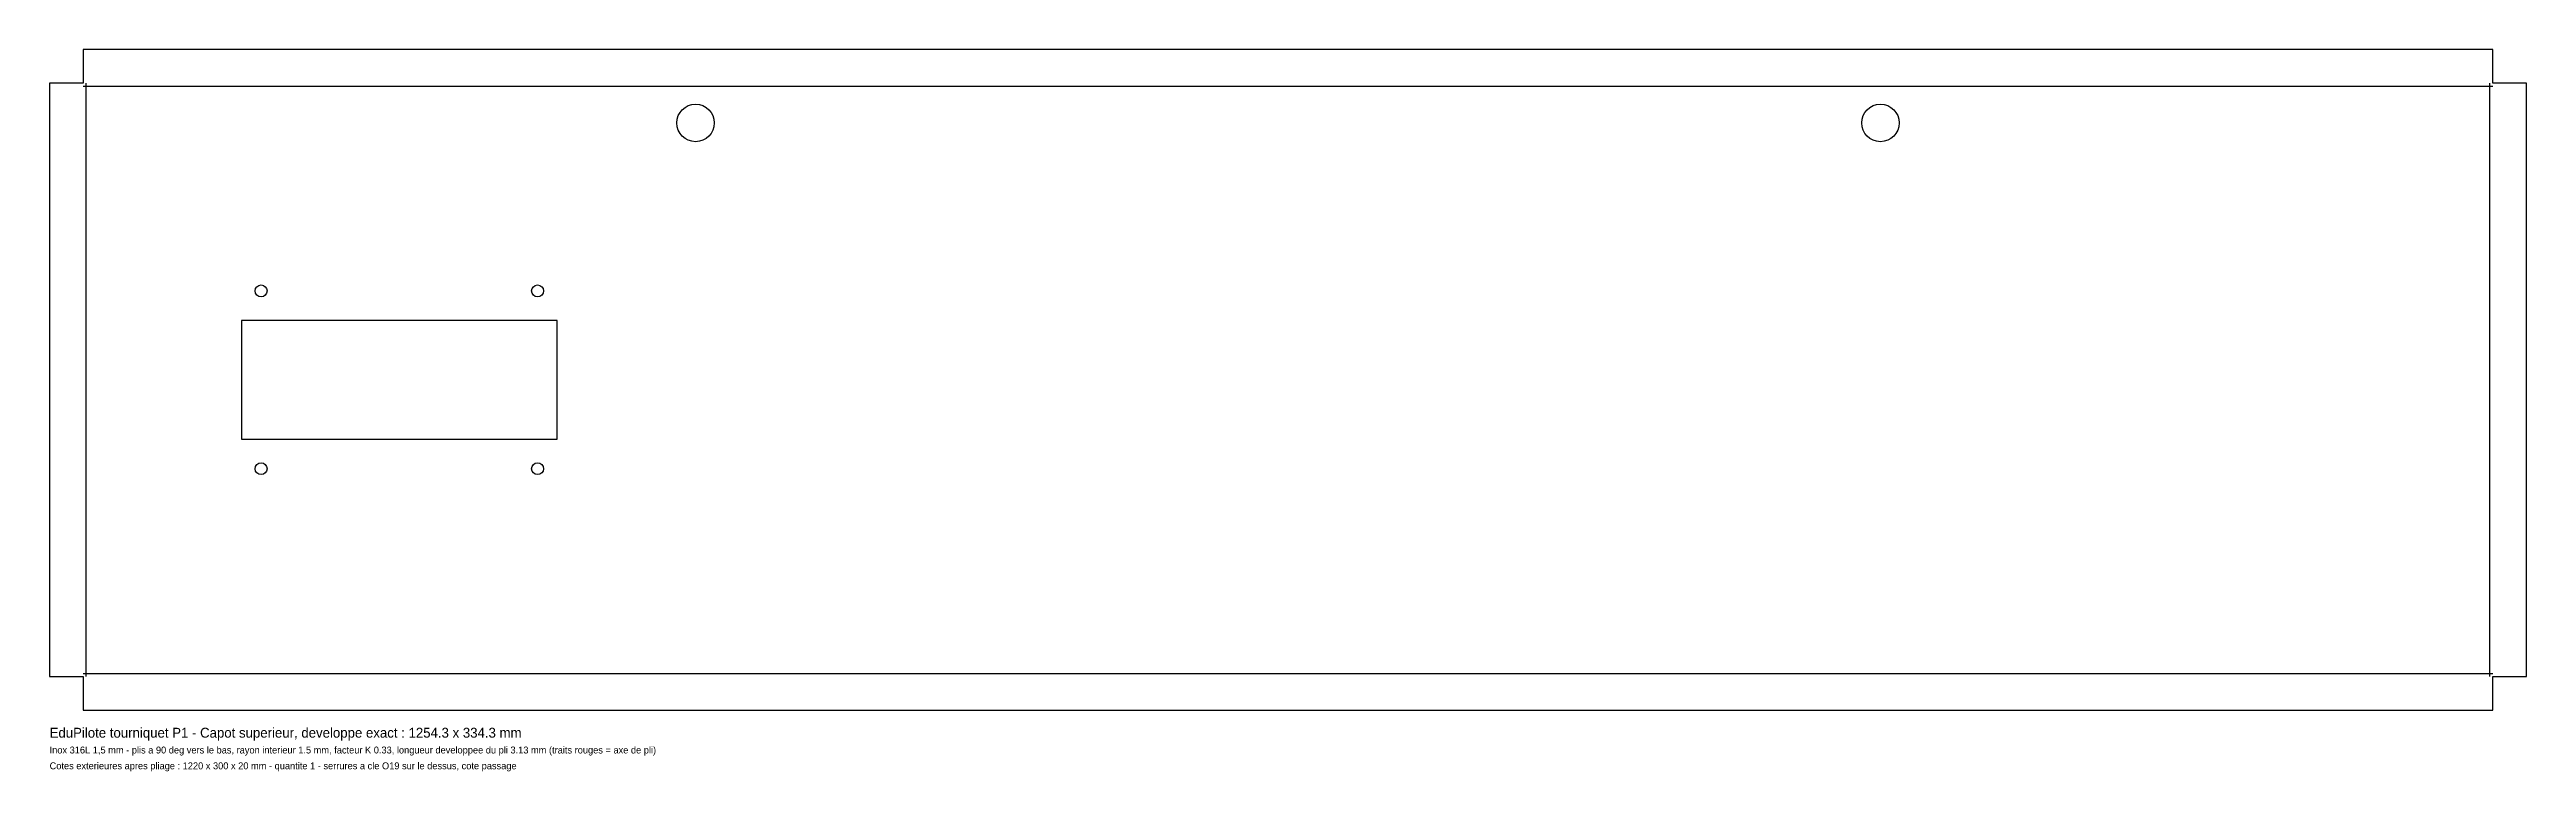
# Model space of a CAD drawing. Header units: millimetres. Extents: x -627 to 627, y -198 to 167.
import ezdxf

# ---------------------------------------------------------------- set-up
doc = ezdxf.new("R2010")
doc.units = ezdxf.units.MM
for name, color, linetype in [('DECOUPE', 7, 'Continuous'), ('PLIAGE', 1, 'Continuous'), ('TEXTE', 3, 'Continuous')]:
    doc.layers.add(name, color=color, linetype=linetype)

msp = doc.modelspace()

# ---------------------------------------------------------------- linework, layer by layer
at = {"layer": 'DECOUPE'}
for points in [[(-610.1, -167.1), (610.1, -167.1), (610.1, -150.1), (627.1, -150.1), (627.1, 150.1), (610.1, 150.1), (610.1, 167.1), (-610.1, 167.1), (-610.1, 150.1), (-627.1, 150.1), (-627.1, -150.1), (-610.1, -150.1)], [(-530, -30), (-370, -30), (-370, 30), (-530, 30)]]:
    msp.add_lwpolyline(points, close=True, dxfattribs=at)
for centre, radius in [((-300, 130), 9.5), ((300, 130), 9.5), ((-520, 45), 3), ((-380, 45), 3), ((-520, -45), 3), ((-380, -45), 3)]:
    msp.add_circle(centre, radius, dxfattribs=at)
at = {"layer": 'PLIAGE'}
for p, q in [((-610.1, 148.6), (610.1, 148.6)), ((-608.6, -150.1), (-608.6, 150.1)), ((608.6, -150.1), (608.6, 150.1)), ((-610.1, -148.6), (610.1, -148.6))]:
    msp.add_line(p, q, dxfattribs=at)

# ---------------------------------------------------------------- texts
at = {"layer": 'TEXTE'}
for s, height, p in [('Inox 316L 1,5 mm - plis a 90 deg vers le bas, rayon interieur 1.5 mm, facteur K 0.33, longueur developpee du pli 3.13 mm (traits rouges = axe de pli)', 3.5, (-627.1, -189.1)), ('EduPilote tourniquet P1 - Capot superieur, developpe exact : 1254.3 x 334.3 mm', 5, (-627.1, -181.1)), ('Cotes exterieures apres pliage : 1220 x 300 x 20 mm - quantite 1 - serrures a cle O19 sur le dessus, cote passage', 3.5, (-627.1, -197.1))]:
    msp.add_text(s, height=height, dxfattribs=at).set_placement(p)

doc.saveas('drawing.dxf')
